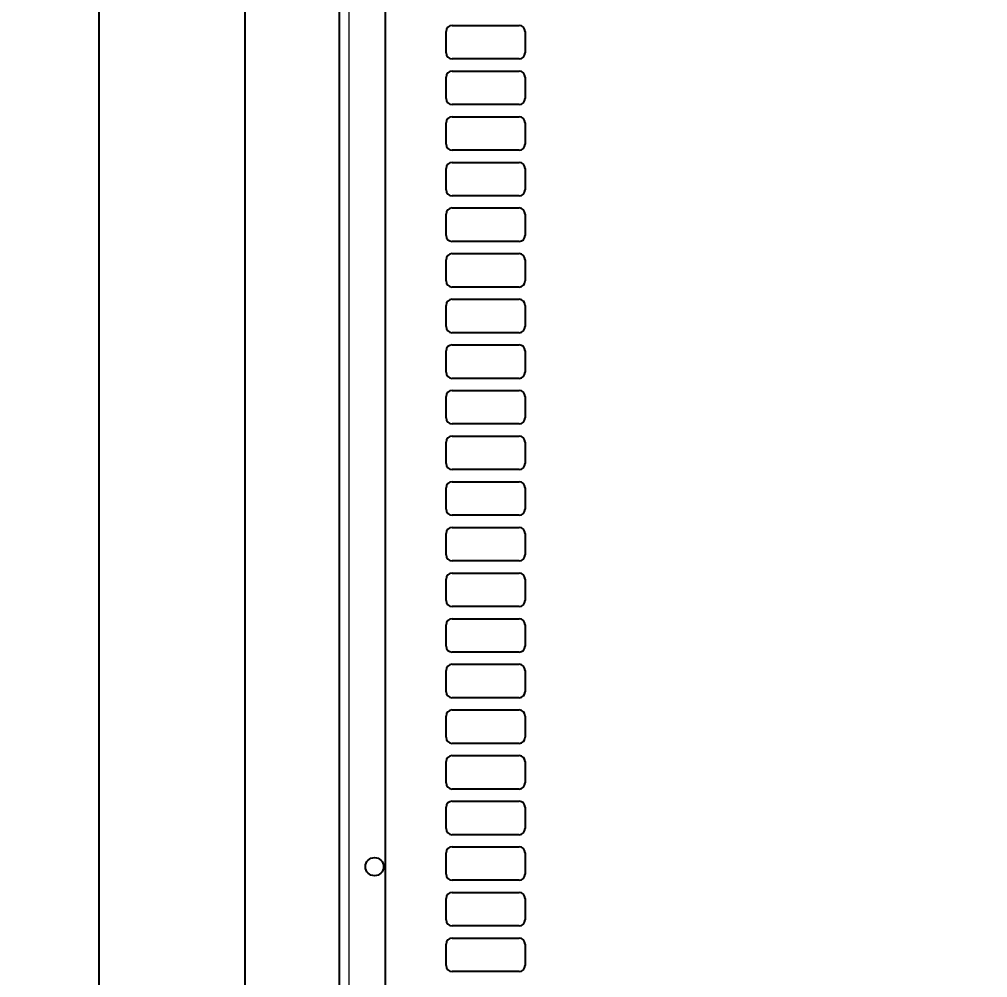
# Model space of a CAD drawing. Header units: millimetres. Extents: x -591 to 844, y -456 to 1988.
# Drawn here: x -590.8 to -272.6, y -136 to 179 of the extents above; entities that cross this region are included whole.
import ezdxf

# ---------------------------------------------------------------- set-up
doc = ezdxf.new("R2010")
doc.units = ezdxf.units.MM
doc.layers.add('FORMAT', color=7, linetype='Continuous')
doc.styles.add('SLDTEXTSTYLE0', font='TXT', dxfattribs={"width": 0.75})
doc.dimstyles.new('SLDDIMSTYLE0', dxfattribs={"dimtxt": 20, "dimasz": 10, "dimexe": 0, "dimexo": 0.0625, "dimgap": 5, "dimtad": 2, "dimdec": 1, "dimrnd": 1e-09, "dimzin": 12, "dimdsep": 46, "dimtxsty": 'SLDTEXTSTYLE0', "dimsah": 1, "dimcen": 0.09, "dimadec": 0, "dimazin": 3, "dimtfac": 1, "dimtofl": 0, "dimtmove": 0, "dimatfit": 3, "dimfxl": 0, "dimfrac": 2, "dimtolj": 1, "dimtzin": 12, "dimarcsym": 0})

# ---------------------------------------------------------------- blocks, each defined once
blk = doc.blocks.new('_D')
at = {"layer": 'FORMAT'}
for p, q in [((-457.09, 1842.03), (-565.73, 1842.03)), ((-564.73, 1842.03), (-564.73, -240.99)), ((-457.09, -240.99), (-565.73, -240.99))]:
    blk.add_line(p, q, dxfattribs=at)
for points in [[(-564.73, 1842.03), (-566.27, 1832.03), (-563.19, 1832.03)], [(-564.73, -240.99), (-563.19, -230.99), (-566.27, -230.99)]]:
    blk.add_solid(points, dxfattribs=at)
at = {"layer": 'FORMAT', "insert": (-590.51, 770.97), "char_height": 20, "attachment_point": 1, "rotation": 90, "style": 'SLDTEXTSTYLE0'}
blk.add_mtext('2083', dxfattribs=at)
blk = doc.blocks.new('_D_4')
at = {"layer": 'FORMAT'}
for p, q in [((-470.58, 800.51), (-470.58, -298.98)), ((-14.58, 800.51), (-14.58, -298.98)), ((-470.58, -297.98), (-14.58, -297.98))]:
    blk.add_line(p, q, dxfattribs=at)
for points in [[(-470.58, -297.98), (-460.58, -299.51), (-460.58, -296.44)], [(-14.58, -297.98), (-24.58, -296.44), (-24.58, -299.51)]]:
    blk.add_solid(points, dxfattribs=at)
at = {"layer": 'FORMAT', "insert": (-264.75, -272.19), "char_height": 20, "attachment_point": 1, "style": 'SLDTEXTSTYLE0'}
blk.add_mtext('456', dxfattribs=at)
blk = doc.blocks.new('_D_5')
at = {"layer": 'FORMAT'}
for p, q in [((-470.59, 1825.52), (-517.73, 1825.52)), ((-516.73, 1825.52), (-516.73, -224.48)), ((-470.59, -224.48), (-517.73, -224.48))]:
    blk.add_line(p, q, dxfattribs=at)
for points in [[(-516.73, 1825.52), (-518.27, 1815.52), (-515.19, 1815.52)], [(-516.73, -224.48), (-515.19, -214.48), (-518.27, -214.48)]]:
    blk.add_solid(points, dxfattribs=at)
at = {"layer": 'FORMAT', "insert": (-542.51, 770.97), "char_height": 20, "attachment_point": 1, "rotation": 90, "style": 'SLDTEXTSTYLE0'}
blk.add_mtext('2050', dxfattribs=at)

msp = doc.modelspace()

# ---------------------------------------------------------------- linework, layer by layer
at = {"color": 7, "linetype": 'Continuous', "lineweight": 25}
for p, q in [((-485.58, -240.98), (-485.58, 1842.02)), ((-448.58, 177.02), (-426.58, 177.02)), ((-450.58, 168.02), (-450.58, 175.02)), ((-424.58, 175.02), (-424.58, 168.02)), ((-426.58, 166.02), (-448.58, 166.02)), ((-450.58, 153.02), (-450.58, 160.02)), ((-448.58, 162.02), (-426.58, 162.02)), ((-424.58, 160.02), (-424.58, 153.02)), ((-426.58, 151.02), (-448.58, 151.02)), ((-448.58, 147.02), (-426.58, 147.02)), ((-450.58, 138.02), (-450.58, 145.02)), ((-424.58, 145.02), (-424.58, 138.02)), ((-426.58, 136.02), (-448.58, 136.02)), ((-448.58, 132.02), (-426.58, 132.02)), ((-450.58, 123.02), (-450.58, 130.02)), ((-424.58, 130.02), (-424.58, 123.02)), ((-426.58, 121.02), (-448.58, 121.02)), ((-450.58, 108.02), (-450.58, 115.02)), ((-448.58, 117.02), (-426.58, 117.02)), ((-424.58, 115.02), (-424.58, 108.02)), ((-426.58, 106.02), (-448.58, 106.02)), ((-448.58, 102.02), (-426.58, 102.02)), ((-450.58, 93.02), (-450.58, 100.02)), ((-424.58, 100.02), (-424.58, 93.02)), ((-426.58, 91.02), (-448.58, 91.02)), ((-448.58, 87.02), (-426.58, 87.02)), ((-450.58, 78.02), (-450.58, 85.02)), ((-424.58, 85.02), (-424.58, 78.02)), ((-426.58, 76.02), (-448.58, 76.02)), ((-450.58, 63.02), (-450.58, 70.02)), ((-448.58, 72.02), (-426.58, 72.02)), ((-424.58, 70.02), (-424.58, 63.02)), ((-426.58, 61.02), (-448.58, 61.02)), ((-450.58, 48.02), (-450.58, 55.02)), ((-448.58, 57.02), (-426.58, 57.02)), ((-424.58, 55.02), (-424.58, 48.02)), ((-426.58, 46.02), (-448.58, 46.02)), ((-448.58, 42.02), (-426.58, 42.02)), ((-450.58, 33.02), (-450.58, 40.02)), ((-424.58, 40.02), (-424.58, 33.02)), ((-426.58, 31.02), (-448.58, 31.02)), ((-448.58, 27.02), (-426.58, 27.02)), ((-450.58, 18.02), (-450.58, 25.02)), ((-424.58, 25.02), (-424.58, 18.02)), ((-426.58, 16.02), (-448.58, 16.02)), ((-450.58, 3.02), (-450.58, 10.02)), ((-448.58, 12.02), (-426.58, 12.02)), ((-424.58, 10.02), (-424.58, 3.02)), ((-426.58, 1.02), (-448.58, 1.02)), ((-448.58, -2.98), (-426.58, -2.98)), ((-450.58, -11.98), (-450.58, -4.98)), ((-424.58, -4.98), (-424.58, -11.98)), ((-426.58, -13.98), (-448.58, -13.98)), ((-448.58, -17.98), (-426.58, -17.98)), ((-450.58, -26.98), (-450.58, -19.98)), ((-424.58, -19.98), (-424.58, -26.98)), ((-426.58, -28.98), (-448.58, -28.98)), ((-450.58, -41.98), (-450.58, -34.98)), ((-448.58, -32.98), (-426.58, -32.98)), ((-424.58, -34.98), (-424.58, -41.98)), ((-426.58, -43.98), (-448.58, -43.98)), ((-450.58, -56.98), (-450.58, -49.98)), ((-448.58, -47.98), (-426.58, -47.98)), ((-424.58, -49.98), (-424.58, -56.98)), ((-426.58, -58.98), (-448.58, -58.98)), ((-448.58, -62.98), (-426.58, -62.98)), ((-450.58, -71.98), (-450.58, -64.98)), ((-424.58, -64.98), (-424.58, -71.98)), ((-426.58, -73.98), (-448.58, -73.98)), ((-448.58, -77.98), (-426.58, -77.98)), ((-450.58, -86.98), (-450.58, -79.98)), ((-424.58, -79.98), (-424.58, -86.98)), ((-426.58, -88.98), (-448.58, -88.98)), ((-450.58, -101.98), (-450.58, -94.98)), ((-448.58, -92.98), (-426.58, -92.98)), ((-424.58, -94.98), (-424.58, -101.98)), ((-426.58, -103.98), (-448.58, -103.98)), ((-448.58, -107.98), (-426.58, -107.98)), ((-450.58, -116.98), (-450.58, -109.98)), ((-424.58, -109.98), (-424.58, -116.98)), ((-426.58, -118.98), (-448.58, -118.98)), ((-448.58, -122.98), (-426.58, -122.98)), ((-450.58, -131.98), (-450.58, -124.98)), ((-424.58, -124.98), (-424.58, -131.98)), ((-426.58, -133.98), (-448.58, -133.98))]:
    msp.add_line(p, q, dxfattribs=at)
at = {"color": 8, "linetype": 'Continuous', "lineweight": 18}
msp.add_line((-482.48, 1842.02), (-482.48, -240.98), dxfattribs=at)
at = {"color": 7, "linetype": 'Continuous', "lineweight": 25}
msp.add_circle((-474.08, -99.48), 3, dxfattribs=at)
for centre, start, end in [((-448.58, 175.02), 90, 180), ((-426.58, 175.02), 0, 90), ((-448.58, 168.02), 180, 270), ((-426.58, 168.02), 270, 0), ((-448.58, 160.02), 90, 180), ((-426.58, 160.02), 0, 90), ((-448.58, 153.02), 180, 270), ((-426.58, 153.02), 270, 360), ((-448.58, 145.02), 90, 180), ((-426.58, 145.02), 0, 90), ((-448.58, 138.02), 180, 270), ((-426.58, 138.02), 270, 0), ((-448.58, 130.02), 90, 180), ((-426.58, 130.02), 0, 90), ((-448.58, 123.02), 180, 270), ((-426.58, 123.02), 270, 0), ((-448.58, 115.02), 90, 180), ((-426.58, 115.02), 0, 90), ((-448.58, 108.02), 180, 270), ((-426.58, 108.02), 270, 0), ((-448.58, 100.02), 90, 180), ((-426.58, 100.02), 0, 90), ((-448.58, 93.02), 180, 270), ((-426.58, 93.02), 270, 0), ((-448.58, 85.02), 90, 180), ((-426.58, 85.02), 0, 90), ((-448.58, 78.02), 180, 270), ((-426.58, 78.02), 270, 360), ((-448.58, 70.02), 90, 180), ((-426.58, 70.02), 0, 90), ((-448.58, 63.02), 180, 270), ((-426.58, 63.02), 270, 0), ((-448.58, 55.02), 90, 180), ((-426.58, 55.02), 0, 90), ((-448.58, 48.02), 180, 270), ((-426.58, 48.02), 270, 360), ((-448.58, 40.02), 90, 180), ((-426.58, 40.02), 0, 90), ((-448.58, 33.02), 180, 270), ((-426.58, 33.02), 270, 0), ((-448.58, 25.02), 90, 180), ((-426.58, 25.02), 0, 90), ((-448.58, 18.02), 180, 270), ((-426.58, 18.02), 270, 360), ((-448.58, 10.02), 90, 180), ((-426.58, 10.02), 0, 90), ((-448.58, 3.02), 180, 270), ((-426.58, 3.02), 270, 0), ((-448.58, -4.98), 90, 180), ((-426.58, -4.98), 0, 90), ((-448.58, -11.98), 180, 270), ((-426.58, -11.98), 270, 0), ((-448.58, -19.98), 90, 180), ((-426.58, -19.98), 0, 90), ((-448.58, -26.98), 180, 270), ((-426.58, -26.98), 270, 0), ((-448.58, -34.98), 90, 180), ((-426.58, -34.98), 0, 90), ((-448.58, -41.98), 180, 270), ((-426.58, -41.98), 270, 0), ((-448.58, -49.98), 90, 180), ((-426.58, -49.98), 0, 90), ((-448.58, -56.98), 180, 270), ((-426.58, -56.98), 270, 0), ((-448.58, -64.98), 90, 180), ((-426.58, -64.98), 0, 90), ((-448.58, -71.98), 180, 270), ((-426.58, -71.98), 270, 0), ((-448.58, -79.98), 90, 180), ((-426.58, -79.98), 0, 90), ((-448.58, -86.98), 180, 270), ((-426.58, -86.98), 270, 0), ((-448.58, -94.98), 90, 180), ((-426.58, -94.98), 0, 90), ((-448.58, -101.98), 180, 270), ((-426.58, -101.98), 270, 0), ((-448.58, -109.98), 90, 180), ((-426.58, -109.98), 0, 90), ((-448.58, -116.98), 180, 270), ((-426.58, -116.98), 270, 0), ((-448.58, -124.98), 90, 180), ((-426.58, -124.98), 0, 90), ((-448.58, -131.98), 180, 270), ((-426.58, -131.98), 270, 0)]:
    msp.add_arc(centre, 2, start, end, dxfattribs=at)

# ---------------------------------------------------------------- dimensions: what is measured, and where the dimension line sits
at = {"layer": 'FORMAT'}
for base, p1, p2, angle, picture, middle in [((-564.73, -240.99), (-457.08, 1842.03), (-457.08, -240.99), 90, '_D', (-564.73, 800.52)), ((-516.73, -224.48), (-470.58, 1825.52), (-470.58, -224.48), 90, '_D_5', (-516.73, 800.52)), ((-14.58, -297.98), (-470.58, 800.52), (-14.58, 800.52), 0, '_D_4', (-242.58, -297.98))]:
    dim = msp.add_linear_dim(base=base, p1=p1, p2=p2, angle=angle, dimstyle='SLDDIMSTYLE0', dxfattribs=at)
    dim.commit()
    dim.dimension.update_dxf_attribs({"geometry": picture, "text_midpoint": middle, "dimtype": 160})

doc.saveas('drawing.dxf')
